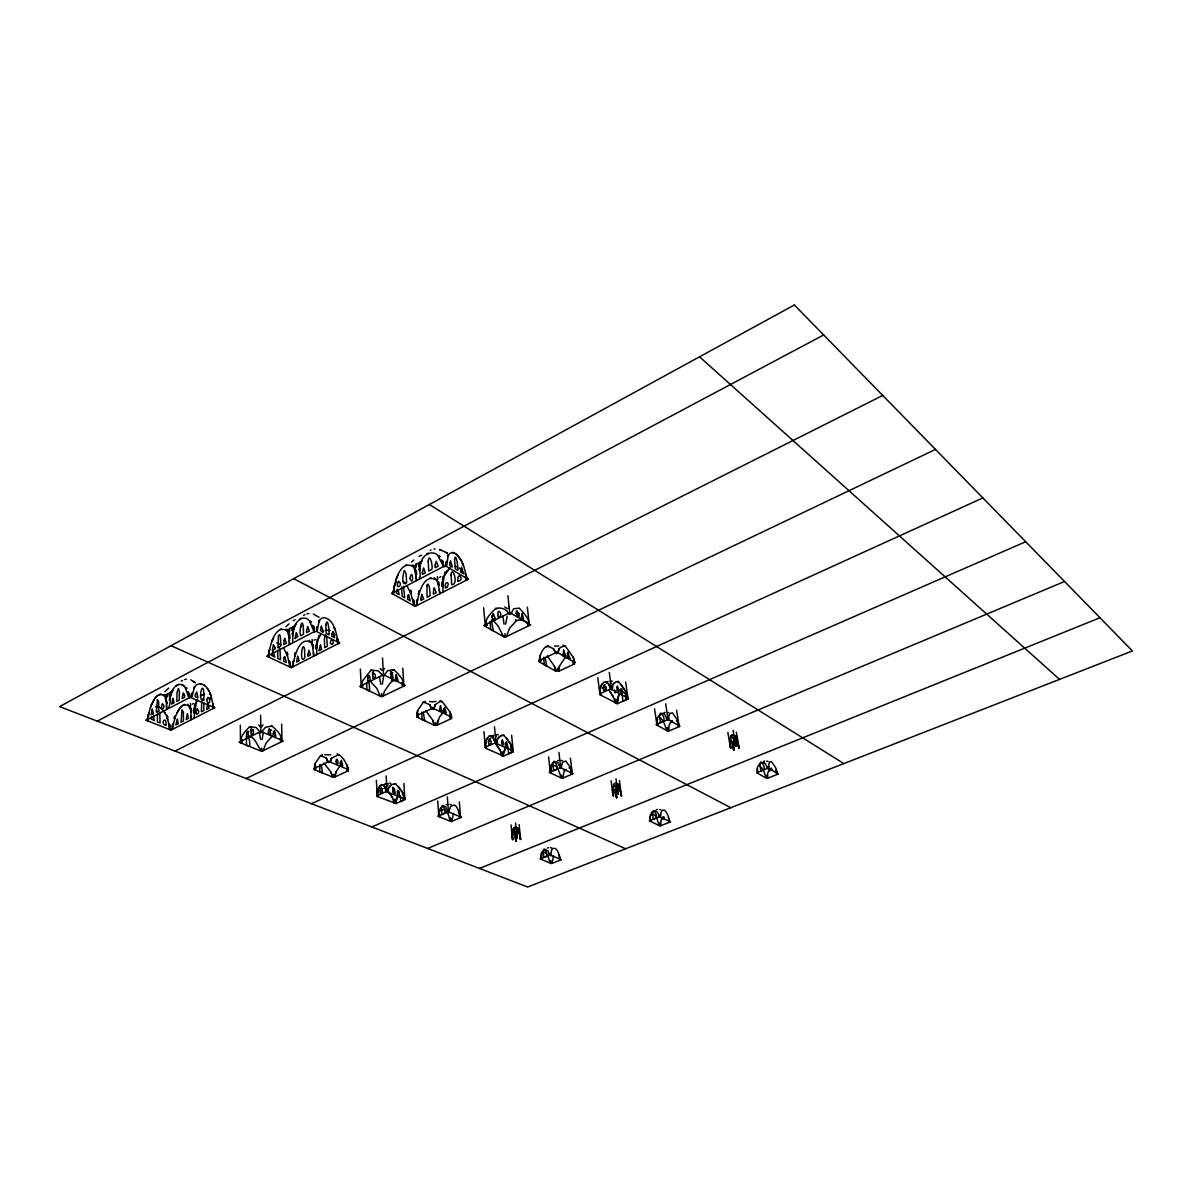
<?xml version="1.0" encoding="UTF-8"?>
<svg xmlns="http://www.w3.org/2000/svg" width="1192" height="1192" viewBox="0 0 1192 1192"><rect width="100%" height="100%" fill="white"/><g stroke="black" fill="none" stroke-linecap="round" stroke-linejoin="round"><path stroke-width="1.5" d="M151.429 719L154.185 720.609L153.425 715.856M151.429 719.372L151.727 716.958M164.347 694.474L166.493 702.952L166.522 709.612L146.124 720.236L170.992 730.115L214.724 707.735L214.038 706.707M191.316 715.856L191.301 719.715L190.735 710.149L187.77 704.234M267.708 655.168L267.023 656.315L291.31 667.654L339.541 642.935L317.072 631.76L316.744 627.29L316.55 629.495M550.957 771.418L551.017 772.684L551.032 770.092M517.596 828.082L515.972 827.01M541.526 856.75L541.034 859.313L541.958 853.8M561.387 775.083C561.387 782.637 558.973 765.905 554.697 765.696L552.388 766.277M340.435 763.059L340.435 764.832L342.715 765.771L341.389 760.392L340.778 761.539M335.891 761.643C339.839 769.138 337.127 753.508 335.906 761.479M419.778 563.935L419.808 561.849L418.452 563.503L418.586 566.155M550.868 860.594L550.525 863.202L547.322 854.902M445.972 564.233L446.002 562.028L446.627 566.558L468.188 579.267L415.233 606.356L391.81 593.497L392.481 592.32M501.802 741.603L501.847 744.121L503.888 745.075L502.413 739.725L501.817 741.498M172.199 727.15L172.736 724.349L172.348 729.429C173.734 721.741 178.621 698.452 189.751 706.618M315.85 648.567L315.91 645.304M414.086 603.167L413.669 600.247L413.788 605.551L411.359 595.002L407.053 585.734M508.865 608.546L509.073 606.922M166.552 705.709C166.716 715.632 171.663 701.254 170.113 697.782C169.636 689.721 180.245 677.935 186.071 688.738M627.469 697.022L624.832 692.701L628.095 698.944L617.382 703.682L618.618 695.457L621.464 692.06L623.252 692.075M394.448 799.266L394.597 803.155L394.314 801.203M415.233 606.356L415.278 604.851M419.167 569.761L419.241 566.498L421.536 561.089M291.31 667.654L291.34 666.224M170.992 730.115L171.037 728.744M193.864 718.404L196.71 699.585M294.826 625.666L292.547 634.829C291.623 625.636 302.515 610.602 310.635 622.328M540.542 858.732L541.049 853.561L544.193 848.928L548.007 850.775L549.363 855.215C552.775 856.303 549.333 847.467 554.697 848.361C558.541 848.585 561.402 863.395 559.406 857.212M620.719 690.511C620.451 684.059 625.219 697.052 620.913 692.671L620.719 690.704M757.293 768.587L757.516 773.161L766.903 778.495L778.331 773.981L768.14 768.095L756.652 772.684L758.231 772.878L757.903 771.731M241.976 739.413L240.501 742.78L241.842 742.109L242.155 740.172M616.905 687.933L617.069 690.496L619.02 691.583L617.382 686.041L617.009 687.173M377.79 794.736L377.491 796.539L378.177 794.602M203.862 702.848L203.802 710.521L201.359 711.788L201.776 701.522M600.723 692.746L600.634 694.563L599.844 691.598L601.081 685.519L603.942 682.048L605.745 682.077L608.635 683.85L610.587 688.976L627.782 697.99L627.022 698.318L626.679 696.217M273.311 734.346L273.385 733.348M277.691 650.31L277.855 658.535L280.537 659.772L279.882 648.88M439.58 815.194L439.058 816.654L439.207 814.091M169.16 696.068L169.249 693.55L170.679 691.956L170.441 693.967M450.472 818.397C450.367 825.4 449.205 813.287 446.657 812.259M416.917 715.736L417.647 713.039L416.649 716.913L418.094 716.228L418.183 714.202M290.192 664.629L289.85 661.798L289.805 666.954L287.749 656.732L283.607 647.882M387.594 790.385L387.519 792.069L387.266 788.91M485.829 746.386L485.606 748.233L503.546 756.101C500.759 750.617 510.623 745.968 505.229 743.167M612.465 689.259L613.016 684.402L616.309 681.601L618.499 681.526L625.726 691.688L627.782 697.99M730.338 736.537L731.828 734.779M185.341 687.888L188.932 697.931L188.515 692.269L188.649 698.065L169.264 708.182M214.724 707.735L191.614 698.005L191.554 693.625L191.212 695.8M301.263 626.873L300.652 625.919M442.858 576.779L442.292 586.479L444.929 572.071M193.506 712.399L193.685 709.21M438.418 815.998L439.088 810.471L442.47 805.479L445.629 806.522L447.581 812.065L448.699 812.527L450.591 806.462L454.092 805.002C457.862 805.554 461.215 818.248 459.59 815.879L459.814 817.027L459.635 815.73M409.959 578.522C414.25 587.939 412.536 566.245 409.973 578.388M292.278 634.099L293.798 628.303M617.382 703.682L600.112 694.787L600.41 691.285M617.426 701.462L617.784 697.558L619.87 693.58M422.4 572.249L422.445 574.35L425.41 572.786L423.547 567.973L422.385 572.637M420.821 598.757L421.879 594.376M599.844 691.598L600.232 687.635L602.347 683.612M401.615 587.045L402.121 596.328L404.714 597.728L403.477 586.24M415.561 566.051L415.695 564.025L416.053 567.481M420.85 598.369L420.88 600.44L423.771 598.935L421.789 594.54M486.306 746.222L486.083 748.025L486.262 746.237L486.321 747.92L485.159 747.369L486.589 739.323L489.286 736.03L490.925 736.09L493.488 737.893L495.082 742.929L512.992 750.885L512.277 751.198L511.994 749.157M293.157 628.393L293.292 626.336L291.891 627.961L291.906 630.553M439.252 557.007C433.396 548.678 422.504 554.265 420.91 562.877C417.096 568.152 423.86 578.388 416.559 580.593L391.81 593.497M368.313 675.745L367.583 680.9C371.859 681.75 369.863 674.657 368.358 675.626M169.92 727.239L169.651 724.527L169.458 729.504C168.683 721.533 166.85 712.473 159.981 707.452M398.486 581.413C393.956 590.785 404.624 585.391 398.486 581.368M377.491 796.539L395.982 803.527C393.464 798.268 403.075 793.604 397.592 791.116M314.584 768.438L315.448 765.771L314.256 769.6L315.597 768.974L315.746 766.992M331.883 634.144L331.868 636.275L334.505 637.616L332.955 631.507L331.897 634.025M340.405 763.521L340.703 761.733M317.012 639.731L316.193 649.148L318.994 635.232M503.65 753.94L506.108 746.341M485.293 745.209L485.755 741.364L487.796 737.505M378.132 796.256L376.925 795.764L377.655 789.923L379.637 786.213L382.528 784.917L384.793 786.72L386.104 791.667L404.58 798.744L402.866 792.859L395.64 783.77C391.125 783.517 387.847 787.569 387.951 791.861M613.388 784.783L614.923 783.04M656.941 721.354L657.656 719.238M650.236 816.773L650.206 821.258L650.608 819.872M443.111 581.234L442.917 592.186M169.353 699.525L172.05 691.36M436.972 579.029L438.984 585.719L436.615 580.146C423.279 572.026 417.647 596.06 416.857 605.521L416.977 600.112L416.53 603.107M557.32 668.34L557.588 670.545L558.78 671.2L559.48 665.985L565.41 657.358L570.417 658.416M293.053 632.282L292.576 642.98L267.023 656.315M394.001 589.802L394.224 587.507L393.435 592.633C394.239 583.171 399.961 558.75 413.445 566.811L416.515 574.544L416.485 571.713L413.758 565.187M387.475 785.796L388.19 783.323M496.96 743.167C496.617 739.115 499.403 734.749 503.873 735.226L511.115 744.806L513.409 751.75L503.546 756.101M488.69 741.498L488.705 744.225C494.069 745.164 489.003 735.166 488.765 741.156M396.146 801.441L398.62 794.081M273.355 733.661L274.518 730.622L275.829 736.194L273.311 734.495M268.453 731.277L268.394 733.125L270.897 734.153L269.332 728.878M268.423 731.59L269.154 729.161M377.119 793.663L379.637 786.213M540.706 659.012L540.706 661.098L539.484 660.413C539.827 654.915 542.643 647.256 548.26 645.632M194.832 703.861L193.775 712.965L194.803 708.048M420.523 563.816L419.495 570.506L419.957 567.869M272.104 654.214L272.491 652.486M289.298 630.315L289.537 628.318L289.596 631.76M272.134 653.887L272.074 655.674M416.649 716.913L434.35 725.287L437.032 725.213L439.461 717.018L443.484 711.892L445.823 712.16M269.005 653.499L268.558 657.03L269.034 654.155M262.195 739.442L263.283 732.26M317.117 644.053L316.536 654.736M513.126 828.768L514.676 827.069M558.929 669.666L559.48 665.985M269.168 652.754L269.466 650.534L268.513 655.54C269.645 646.973 274.95 622.924 287.302 631.03L289.745 638.659L289.909 635.857L287.749 629.391M539.663 658.863L540.229 655.123M311.648 641.758L313.272 648.299L311.365 642.786C299.118 634.651 293.932 658.356 292.785 666.894L293.053 661.649L292.561 664.54M382.304 684.253L383.586 676.698M545.921 646.735L548.841 646.571L553.535 648.85L556.56 653.663L558.154 652.918L558.825 649.014L560.687 647.271L565.172 645.9L573.173 657.284L574.917 662.514L573.337 663.259L572.86 661.128M152.263 709.195L151.056 714.813L153.455 713.531L152.293 709.136M207.065 699.54L206.946 701.626C212.534 706.96 208.079 692.224 207.095 699.436M617.873 784.366L616.264 782.995M734.898 736.164L733.199 734.734M567.347 653.827L567.884 652.188L569.538 657.954L567.422 656.762L567.273 654.9M418.094 716.228L416.813 715.617L417.662 710.492L423.369 702.118L429.865 704.725L431.355 708.793L434.082 708.718L451.693 717.241L450.233 717.927L449.846 715.856M505.676 624.131L507.196 616.13M314.256 769.6L332.404 777.005L334.997 776.916L335.876 771.999L341.24 764.132M395.64 676.385L395.565 678.904M195.399 694.623L195.265 696.709L198.006 697.841L196.71 691.986L195.354 694.966M437.226 723.723L437.837 720.132M557.588 670.545L556.023 671.26L539.127 661.828L539.857 657.939L539.32 660.651M417.036 714.127L417.662 710.492M558.318 651.726L558.825 649.014M148.24 716.824L148.583 714.678L147.48 719.536C148.896 711.952 153.872 688.231 165.077 696.366L163.423 694.623M315.597 768.974L314.286 768.438L315.209 763.476L320.618 755.49L326.429 758.187L327.651 762.18L330.303 762.09L348.362 769.63C346.708 763.685 342.968 755.862 336.904 753.88M157.567 713.367L157.329 721.875L160.086 722.948L159.758 712.086M446.106 564.025L446.583 561.268M166.94 695.711L167.282 693.759L167.074 697.171M335.22 775.471L335.876 771.999M148.315 717.405L147.704 720.862L148.255 718.076M314.524 766.992L315.209 763.476M516.821 611.839L516.702 614.446M492.385 616.175L492.311 619.602L495.202 618.216L493.22 613.552L492.445 615.817M732.365 735.077L732.231 737.654M171.007 693.908L169.562 700.255L170.113 697.782M486.902 623.446L486.753 625.472L485.129 626.262L486.142 622.88M543.567 657.418L544.312 664.719L546.726 666.06L545.057 657.313M434.082 708.718L435.035 704.845L439.461 701.85L442.068 701.418L450.084 712.19L451.693 717.241M460.782 568.584L460.678 572.011L463.211 573.531L461.453 567.213M443.945 709.285L443.901 711.982L446.121 713.039L444.646 707.467L443.975 709.106M393.271 591.709L393.807 589.28L393.285 594.301L394.537 585.644L396.474 581.711M383.511 670.277L384.316 668.429M316.729 629.257L317.355 626.545M434.32 707.541L435.035 704.845M393.762 588.49L394.418 585.749M362.86 684.342L362.621 686.339L361.146 687.054L361.727 685.072M603.659 686.696L604.269 684.878L606.311 689.14M603.763 686.309L603.584 690.496L606.326 689.289M158.76 710.507L157.821 712.25M395.67 676.266L396.146 674.925M274.89 647.331L274.98 649.118L272.342 650.534L273.46 644.649M416.753 602.303L417.558 599.054M330.303 762.09L331.45 758.261L338.93 754.596M269.019 651.473L269.735 648.82M506.034 742.482L505.855 746.043L507.881 746.997L506.421 741.662M426.84 585.779C429.269 578.701 430.55 597.237 429.984 595.777L427.079 597.237L426.959 585.346M433.694 589.429L433.277 594.063L436.197 592.588L434.29 587.865L433.709 589.37M272.387 639.91L271.985 641.385L273.504 637.854M292.77 663.78L293.634 660.621M191.45 695.532L192.195 692.88M330.601 760.928L331.45 758.261M734.257 739.547L733.661 750.096L730.517 737.774M148.151 715.572L148.911 712.995M284.292 639.955L283.696 644.574L286.363 643.188L284.888 638.48L284.173 640.357M246.729 733.199L247.415 731.381L248.666 735.896L246.267 737.058L246.848 732.812M278.451 635.813L278.004 647.539L280.671 646.183C280.642 647.569 281.208 630.419 278.466 635.753M172.393 726.42L173.317 723.365M366.644 682.435L366.913 689.795L369.654 691.092L369.282 683.955L367.851 681.645M147.823 718.433L148.568 716.094M397.502 791.116L397.249 794.304C401.302 798.327 398.381 787.837 397.517 791.056M396.027 579.684L397.1 576.481M297.613 656.345L296.57 662.067L299.207 660.696L297.687 656.196M622.194 694.295L622.894 701.209L625.964 699.868L625.338 695.308M150.46 707.437L151.518 704.487M177.429 719.342L175.88 724.87L177.131 724.215M378.147 793.142L378.639 791.801M407.917 595.747L407.664 599.352L410.242 600.798L408.573 594.57L407.947 595.687M182.033 710.179L181.005 722.218L183.404 721.011L183.404 712.026L182.078 710.074M202.104 700.389L202.685 698.959L203.46 700.3M396.996 589.31L396.549 593.258L399.171 594.674L398.053 589.593M261.629 726.837L262.97 724.81M430.252 550.346L431.027 550.034M325.416 634.77L324.388 639.031L324.671 647.643L327.368 646.243L326.638 636.051M304.556 649.104C302.261 638.346 299.073 665.896 304.854 657.82L304.496 648.776M396.712 578.001L398.262 574.335M517.119 610.975L519.101 616.487L516.747 614.804M490.135 621.628L490.672 629.391L493.309 630.851L491.7 621.792M404.326 570.461C402.97 573.978 400.825 587.269 406.666 582.59L406.055 573.739L404.744 570.834M197.187 709.344C202.387 712.131 192.806 718.806 197.44 708.763M284.173 657.358L284.799 656.464L286.259 662.469L283.592 661.202L284.039 657.656M207.617 703.861L206.589 709.27L209.032 708.033L208.183 703.906M151.101 705.902L154.334 699.615M187.368 713.784L186.131 719.581L188.545 718.374L187.531 713.919M157.389 699.823L158.7 701.79L158.611 710.864L156.197 712.101L157.493 699.585M162.484 703.861C158.551 713.933 167.297 706.275 162.38 704.114M183.181 693.014L182.063 698.587L184.522 697.32L184.462 695.413M421.759 712.131L422.072 719.461L424.605 720.653L423.279 712.145M278.213 647.852L278.973 646.66L279.464 647.748M444.02 576.302L450.144 567.586M273.43 644.723L274.95 647.673M730.86 748.01C730.472 748.442 728.982 739.055 731.411 735.941M318.115 639.284L321.393 633.429M613.239 794.155C613.642 799.042 611.138 787.808 613.686 785.915M195.875 703.459L197.604 699.928M512.664 837.931C512.888 842.655 510.936 831.569 513.499 829.826M173.004 689.557L171.231 693.133L173.317 689.736M391.348 672.705L390.812 676.728L393.226 677.89L391.602 672.288M319.784 764.698L319.814 771.85L322.406 772.908L321.363 764.653M553.58 855.752L552.075 863.336L550.808 861.801M614.312 784.262L612.852 789.268L613.478 795.913M617.411 785.781L616.487 797.85L613.239 786.824M453.541 813.242L451.783 821.362L450.382 819.679M513.901 828.306L512.381 833.193L512.798 839.719M517.119 829.677L516.017 841.388L513.067 830.705M564.382 769.794L562.743 778.138L561.313 776.379M420.91 562.877L422.311 560.463M321.289 626.336L320.499 630.613L323.166 631.924L321.348 626.232M177.325 712.667L179.038 709.776M294.096 627.439L296.197 623.923M146.124 720.236L146.839 719.134M167.67 693.833L168.683 693.297M192.314 704.129L193.327 703.608M735.226 735.822L736.269 745.79C733.438 744.836 734.987 737.923 731.173 736.433M290.103 628.318L291.235 627.722M314.137 640.119L315.254 639.553M416.47 563.92L417.707 563.28M439.595 577.315L440.817 576.675M730.07 738.712L730.502 748.159M551.479 767.052L550.495 772.893L551.017 771.373M445.882 572.458L447.432 570.178M396.251 674.761L397.964 680.215L395.565 679.053M603.465 686.488L604.925 684.461M762.984 763.372L764.117 762.15M618.231 784.604L617.963 783.829L617.903 794.17L615.951 787.301L614.014 784.753M273.087 651.413L274.786 657.075L272.059 655.287M489.197 740.098L490.717 738.101M671.379 721.115L669.01 725.332L668.801 731.024L667.401 727.835M663.035 816.788L660.934 820.543L660.726 825.728C657.075 824.283 658.118 816.624 653.425 814.285L652.397 814.434M491.804 616.19L493.458 614.103M613.016 684.402L614.476 682.614M367.851 677.265L369.505 675.238M517.85 828.574L517.596 827.814L516.941 838.021L513.573 828.812M247.221 733.259L248.89 731.277M155.735 697.633L156.971 696.188M180.424 707.825L181.631 706.409M320.633 755.683L322.615 754.745M497.809 738.355L501.519 735.404M423.249 702.401L425.395 701.373M650.787 815.701L651.517 814.926M491.64 617.039L493.22 615.385M303.573 615.355L304.869 614.61M389.069 787.107L390.931 785.23M367.792 678.039L369.431 676.385M181.214 681.109L182.495 680.379M285.976 626.664L289 623.848M164.943 691.628L168.787 688.067M413.818 560.017L411.523 562.102M280.224 739.07L280.597 740.977C283.905 736.656 275.59 729.176 271.97 726.017L265.399 727.329L260.854 732.752L256.22 727.582L249.799 726.628C246.371 730.011 238.266 738.012 241.842 742.109M402.002 683.463L402.449 685.43C406.01 681.049 397.353 673.152 393.867 669.621L387.713 670.649L383.437 676.102L378.281 670.858L371.07 670.098L362.577 680.841L361.236 685.668L362.621 686.339M527.251 622.835L527.803 624.846C531.617 620.406 522.558 612.062 519.265 608.084L513.573 608.799L511.234 613.448L509.58 614.252L508.269 613.493C506.675 608.456 500.312 607.339 495.768 608.397C491.774 612.181 483.237 620.272 486.753 625.472M771.06 767.916L767.678 772.863L767.618 778.212L766.322 775.262M397.711 680.736L392.794 680.736L390.365 682.837L384.42 691.315L383.109 696.098L380.293 696.158L376.851 688.44L370.25 681.228L371.636 680.572M527.803 624.846L529.084 625.591C527.415 620.615 521.172 619.423 516.598 620.466L509.476 628.378L506.421 636.558L505.125 635.828L503.516 636.602L497.869 625.606L493.384 620.808L491.283 620.481M175.656 686.07L178.532 684.312M322.719 631.969L323.896 630.985M158.029 695.145L160.86 693.893M182.704 705.381L184.447 704.353M440.384 810.873L443.886 809.413L445.346 810.709M441.383 711.207L443.528 710.208M563.235 656.643L565.559 655.555M606.117 682.703L607.98 681.437M250.573 729.385L251.691 728.655M372.336 672.541L373.513 671.767M493.667 735.196L491.596 736.552L489.286 736.03M299.967 619.006L300.95 618.395M251.646 736.06L248.025 736.582M385.701 783.8L383.452 785.23L381.038 784.813M271.97 726.017L271.12 726.509M494.889 620.078L493.384 620.808M393.867 669.621L392.466 670.336M395.64 783.77L394.582 784.142M503.873 735.226L502.726 735.628M618.499 681.526L617.247 681.973M604.076 687.099L602.228 688.127L606.281 687.024M418.988 556.336L421.7 555.159M295.035 619.736L293.202 620.734M488.213 741.573L490.255 740.47M542.777 853.01L544.863 852.295L546.145 853.487M152.263 714.172L153.187 713.68M763.551 761.36L764.564 761.092M97.342 721.16L823.657 334.967M320.425 645.006L318.949 650.772L321.631 649.372L320.484 645.066M446.925 587.284C450.978 581.487 443.573 580.4 445.45 588.043L446.806 587.343M177.101 724.229L178.279 723.618L177.325 719.208M292.576 642.98L314.003 631.805C320.916 632.147 315.358 619.02 323.717 617.65C334.341 618.842 336.368 633.637 338.066 642.205L337.425 638.197M419.882 578.865L443.469 566.587C450.65 567.481 443.841 552.328 453.258 552.522C462.675 556.709 464.657 569.344 466.772 578.433L465.968 574.291M656.375 809.77L657.492 809.457M212.712 703.206L213.204 707.08C212.072 698.84 209.777 684.119 199.243 683.91C190.944 684.834 195.235 698.125 188.932 697.931L188.768 695.666M331.793 644.187L333.149 643.486C333.626 634.427 327.562 644.544 331.912 644.112M207.691 708.733L206.857 709.136M174.986 751.094L882.736 395.431M547.411 848.034L548.633 847.676M606.341 682.539L607.548 681.928M385.597 784.127L384.375 784.723L385.418 784.574M493.399 735.598L492.192 736.209L493.22 736.06M270.986 735.509L272.298 736.045L266.04 743.152L263.06 750.751L261.659 750.17C258.53 749.932 256.191 738.25 250.38 736.671M246.118 778.51L935.497 449.414M416.813 715.617L431.355 708.793M539.484 660.413L555.338 652.963M539.127 661.828L540.706 661.098M314.286 768.438L327.651 762.18M437.032 725.213L451.47 718.523L449.965 714.5L451.068 717.301M558.78 671.2L574.514 663.929L573.427 661.322L574.008 662.692M346.723 768.229L347.021 770.241L348.362 769.63M334.997 776.916L348.302 770.777L347.572 768.244L347.96 769.57M311.499 803.706L982.878 497.913M372.202 674.359L373.364 673.838M252.957 729.757L250.648 730.8M599.77 693.818L610.587 688.976M600.112 694.787L600.887 694.444M376.925 795.764L386.104 791.667M485.159 747.369L495.082 742.929M403.701 797.061L404.58 798.744M395.982 803.527L405.101 799.519L402.777 793.47M371.829 826.95L1025.686 541.734M447.745 811.99L437.941 816.207L451.142 821.631L461.393 817.265L448.237 811.782M656.568 724.349L667.431 719.685M657.552 723.589L657.76 724.84L656.002 724.587M657.76 724.84L656.747 724.274L656.986 718.523L660.666 713.114L664.51 714.053L667.237 719.774L669.01 720.028C668.563 717.286 668.533 712.578 672.467 712.92L677.399 720.028L678.993 725.719L678.248 726.032L677.726 723.44M551.196 772.61L550.123 772.103L560.538 767.633L573.099 773.742L562.043 778.436L549.438 772.386L551.091 765.085L554.012 761.33L557.513 762.314L560.896 768.453L562.49 762.314L565.708 760.973L570.64 767.722L571.355 773.534L570.953 771.001M667.803 730.472L667.058 730.785L663.274 721.235L660.591 718.031L659.429 718.061M427.645 848.466L1064.545 581.487M617.516 793.976L618.335 793.991M735.315 745.82L736.149 745.834M516.538 837.857L517.343 837.857M516.941 838.021L516.777 836.248M620.987 795.675C622.865 795.72 620.004 795.928 620.838 793.872M621.419 795.496L618.663 784.589M733.423 749.842L734.257 749.857M738.668 747.771C740.366 747.652 737.729 748.129 738.355 745.894M739.07 747.533L735.926 736.284M520.248 839.332L520.055 837.618M520.666 839.168L518.103 828.619M557.573 760.66L558.929 760.392M446.3 804.674L447.76 804.362M479.452 868.432L1099.963 617.754M757.188 772.461L758.231 772.878M757.367 772.386L757.456 767.007L760.883 762.001L765.532 763.774L767.424 768.378C771.135 770.077 766.322 760.883 771.522 761.658L775.918 768.169L777.482 773.489L776.767 773.772L776.216 771.343M663.944 712.607L665.181 712.399M770.762 768.944L771.03 770.419L770.27 769.6M650.862 821.005L649.968 820.573L650.176 815.343L652.337 811.573L654.721 810.62L657.641 812.378L659.25 816.878L670.634 821.824L660.07 825.981L649.297 820.826L659.921 816.624C661.977 817.176 659.236 809.383 663.944 810.098C667.58 810.545 670.902 825.579 668.638 819.277M662.946 818.233L662.469 818.859L662.916 818.025M766.769 777.735C764.579 775.575 763.953 768.81 760.123 766.218M405.474 565.351L406.547 564.874M561.149 760.422L562.46 760.63M280.269 629.331L281.252 628.914M449.95 804.377L451.142 804.6M766.665 761.137L768.065 761.33M550.63 847.691L551.807 847.929M659.534 809.487L660.8 809.696M306.94 613.88L308.922 613.433M184.671 679.559L186.459 679.172M203.102 694.772L201.329 695.577L204.16 694.698M429.731 578.18L431.042 577.882M433.977 549.125L435.11 548.886M340.286 762.686L341.195 762.552M156.957 706.618L155.66 706.782L159.043 706.871M325.863 630.091L330.05 630.553M435.944 701.477L432.622 701.745M504.738 606.981L507.241 608.561M558.72 645.99L554.563 646.124M452.111 552.537L456.014 553.788M330.75 754.834L324.775 754.715M439.937 700.673L441.904 701.641M429.656 701.611L432.249 701.76M562.952 645.11L564.829 646.213M380.099 668.518L381.917 670.306M200.524 683.761L201.642 683.85M389.635 782.98L390.916 783.517M276.872 642.816L280.925 644.753M497.347 734.525L498.256 734.853M621.464 692.06L620.466 691.554M611.392 680.945L612.241 681.317M455.195 566.483L457.013 566.915M258.873 724.915L260.094 726.882M251.14 727.209L249.799 726.628M668.921 712.637L668.042 712.578M496.215 734.719L495.902 737.088M515.704 613.09L519.012 615.027M392.794 680.736L391.527 680.14M392.615 674.404L390.157 673.48M271.597 730.219L269.288 729.31M605.745 682.077L608.635 683.85L609.976 687.054M439.669 549.557L446.881 552.82M438.582 815.924L439.699 816.386M540.706 858.672L541.66 859.059M403.924 799.027L405.101 799.519M559.763 859.536L560.702 859.924L558.586 854.694M280.597 740.977L281.983 741.558L280.478 738.295M347.021 770.241L348.302 770.777M459.665 817.086L460.753 817.548L458.384 811.782M516.523 841.179L516.047 840.33M171.037 645.706L625.651 848.764M445.748 552.388L447.462 553.148M516.598 620.466L515.391 619.78M512.277 751.198L513.409 751.75M450.233 717.927L451.47 718.523M571.355 773.534C573.65 774.8 570.894 768.021 569.016 767.827M669.085 821.661L669.964 822.093L668.354 817.608M617.039 797.627L616.532 796.748M402.449 685.43L403.79 686.085L401.987 682.793M617.828 794.125L617.679 792.337M382.528 784.917L384.793 786.72L385.716 789.804M439.192 555.964L440.235 556.515M462.556 569.746L460.455 568.629M293.694 578.656L730.785 807.714M734.808 738.563L737.297 741.737L738.951 747.935M313.302 614.074L319.054 617.262M371.934 670.589L371.07 670.098M563.235 654.363L565.366 655.555L563.697 649.789L563.22 654.199M627.022 698.318L628.095 698.944M667.997 719.447L679.976 726.286L668.056 731.337L657.015 725.153L656.926 722.501M678.248 726.032L679.231 726.598L677.905 722.799M558.154 652.918L574.917 662.514M573.337 663.259L574.514 663.929M521.336 617.814L523.631 619.125L522.111 613.493M402.315 793.604L402.941 794.513M776.767 773.772L777.616 774.264L776.707 771.76M390.335 671.424L392.764 672.839M516.136 611.064L519.295 613.746M617.873 786.66L620.034 789.789L621.375 795.854M310.68 621.285L311.589 621.851M190.69 679.768L195.115 682.584M429.358 504.499L843.861 763.58M194.177 681.973L195.324 682.718L193.283 681.407M496.587 608.948L495.768 608.397M333.015 632.356L333.954 632.982M182.212 684.893L183.926 686.026M517.581 830.511L519.488 833.61L520.546 839.541M186.19 687.71L186.965 688.291M210.105 697.886L210.85 698.452M203.519 684.655L204.637 685.534M459.278 567.958L462.153 570.566M699.54 356.81L1059.554 679.38M273.311 731.635L275.024 733.169M676.445 720.892L677.399 721.756M403.268 581.383L405.623 583.797M161.114 708.316L162.365 709.523M434.112 577.673L436.615 580.146M323.956 763.029L330.959 772.148L332.404 777.005M492.356 736.731L494.606 741.037M334.49 634.293L333.73 633.488L335.041 635.485M425.708 710.596L432.785 720.251L434.35 725.287M309.13 640.357L311.365 642.786M402.762 793.47L404.684 797.672M457.087 554.831L461.542 561.194M547.247 655.853L554.31 666.06L556.023 671.26M209.941 698.348L210.567 699.153M467.353 578.18L468.188 579.267M461.274 569.791L464.12 574.023M398.307 786.243L402.866 792.859M178.398 688.559L179.381 691.583L179.262 700.047L176.818 701.343L177.072 692.12L178.502 688.693M438.283 556.172L443.469 566.587L442.515 560.598L443.797 566.409L443.215 564.129M173.123 698.363L174.032 702.773L171.603 704.07L173.227 698.512M412.104 564.993L413.445 566.811M506.511 737.848L511.115 744.806M338.781 641.892L339.541 642.935M621.092 684.342L625.726 691.688M617.948 688.335L619.155 690.168M163.781 711.222L165.464 713.784M392.6 787.569L393.777 793.738M207.319 688.529L209.017 691.137M309.801 621.479L314.003 631.805L313.481 625.889L314.315 631.641L313.958 629.376M392.466 797.478L387.922 790.877L392.466 797.478L394.165 803.333M499.85 749.813L495.276 742.884L499.85 749.813L501.698 755.862M441.547 559.897L442.947 562.296M183.777 693.267L184.507 695.741M613.493 697.126L608.874 689.825L613.493 697.126L615.534 703.399M210.537 694.444L209.732 693.044L210.88 695.681M334.907 629.108L334.088 627.618L335.325 630.374M286.289 629.167L287.302 631.03M463.077 564.904L462.243 563.339L463.584 566.2M775.709 769.674L776.23 770.673M312.617 625.204L313.824 627.558M553.535 648.85L554.861 651.726M440.518 705.888L439.505 709.851L441.74 710.924L440.414 705.664M522.23 613.746L521.321 617.65M165.643 694.742L166.925 703.876L166.031 699.928M337.098 640.909L338.319 643.576L336.904 639.091L338.007 643.725L337.083 640.313M187.725 691.583L188.768 693.893M429.865 704.725L430.968 707.556M394.582 789.894L393.896 788.255L393.047 791.637M735.3 736.388L735.047 735.851M510.787 746.326L511.442 752.584L508.626 753.821L508.045 747.92M554.31 666.06L555.576 669.725M326.429 758.187L327.338 760.973M573.173 657.284L574.44 660.979M394.463 789.536L395.208 793.44L393.062 792.114M465.312 576.66L466.504 580.117L465.446 577.226L466.847 579.953L466.161 577.658M432.785 720.251L433.933 723.797M450.084 712.19L451.261 715.766M166.791 716.809L167.729 719.655M767.842 766.486L768.453 768.81L768.274 767.588M776.588 772.58L776.946 773.712L776.648 772.431M330.959 772.148L332.032 775.575M346.902 764.757L347.975 768.184M512.888 749.857L510.653 745.611L512.992 750.885M667.878 717.808L668.444 720.266L668.295 718.985M678.084 724.766L678.427 725.958L678.144 724.602M438.179 583.767L439.803 593.78L439.446 589.727M730.979 747.965L730.577 746.132M659.832 814.985L660.323 817.25L660.189 816.073M412.968 599.308L413.848 602.422M415.01 570.461L416.559 580.593L416.217 576.496M611.287 686.249L611.943 689.497L611.839 687.769M190.735 710.149L191.227 712.041L189.96 705.664M560.642 765.979L561.074 768.378L560.985 767.127M289.194 660.904L289.954 663.914M571.251 772.297L571.534 773.459L571.296 772.148M610.244 680.766L610.766 683.195M259.23 732.38L260.675 739.487M550.093 853.323L550.466 855.543L550.406 854.381M559.674 858.404L559.927 859.477L559.718 858.27M312.632 646.362L313.69 656.181L313.541 652.218M169.041 723.648L169.681 726.569M766.322 776.528L766.59 777.81L766.531 776.573M288.553 634.636L289.537 644.574L289.388 640.566M733.885 749.649L733.557 747.861M466.176 575.557L466.772 578.433M437.375 576.57L437.866 578.91M212.638 705.098L213.323 708.435L212.563 705.709L213.606 708.301L213.189 706.111M496.036 740.172L496.483 743.376L496.468 741.677M448.535 810.098L448.848 812.452L448.818 811.216M615.638 701.105L616.04 703.176L615.713 699.034M379.414 676.788L380.74 684.297M667.371 729.191L667.624 730.547L667.595 729.236M438.656 581.785L439.178 584.721M659.459 824.119L659.683 825.356L659.489 822.897M312.051 639.389L312.453 641.668M736.373 732.246L739.07 747.712M733.11 730.309L735.792 745.805M732.305 741.29L733.78 749.872M727.835 732.499L730.502 747.98M615.981 701.224L616.294 703.071M501.832 753.657L502.175 755.654L501.936 751.66M659.653 824.164L659.846 825.296M337.619 639.419L338.066 642.205M768.08 767.678L768.274 768.885M509.342 612.405L509.58 614.252M676.639 710.253L679.112 726.152M665.687 703.876L668.116 719.894M667.401 727.373L667.937 730.905M654.527 708.733L656.881 724.706M190.377 703.399L190.705 705.604M502.89 616.204L504.067 624.146M735.568 745.238L735.688 746.028M625.651 681.973L627.946 698.467M615.966 699.898L616.458 703.548M609.291 672.467L611.526 689.125M502.175 753.776L502.413 755.564M668.086 719.059L668.25 720.341M619.453 780.551L621.449 795.645M615.996 778.823L617.977 793.961M561.536 776.424L561.7 777.631M615.474 789.268L616.562 797.657M597.788 677.697L599.948 694.31M611.123 780.849L613.09 795.973M313.123 644.455L313.481 647.331M660.01 816.148L660.144 817.325M551.002 861.831L551.136 862.948M458.056 581.383C456.625 569.418 465.565 580.713 458.011 581.011M212.876 704.368L213.204 707.08M570.402 758.097L572.235 773.638M558.944 752.39L560.717 768.05M614.67 690.004L615.012 693.029M548.603 756.89L550.317 772.491M527.356 607.16L529.263 624.832M556.351 651.666L556.56 653.663M394.627 801.307L394.805 803.05M507.941 595.627L509.744 613.463M611.526 687.903L611.69 689.617M511.621 735.24L513.201 751.318M519.161 824.611L520.606 839.347M515.57 823.061L517 837.842M515.182 832.001L516.076 841.209M560.776 767.201L560.896 768.453M511.055 824.938L512.456 839.704M505.125 635.828L504.961 633.637M483.624 607.741L485.278 625.502M494.516 726.807L496.021 743.048M450.591 819.723L450.695 820.916M435.587 722.471L435.795 724.617M550.212 854.455L550.317 855.618M483.937 731.605L485.382 747.801M393.017 787.241L393.122 788.374M615.34 784.902L615.415 785.766M383.303 674.285L383.437 676.102M459.322 801.963L460.529 817.176M450.665 817.891L450.919 821.273M191.242 708.301L191.45 711.102M447.313 796.822L448.46 812.154M437.717 800.994L438.82 816.297M515.168 828.812L515.212 829.662M402.792 668.161L403.865 685.4M333.596 774.308L333.73 776.394M403.894 783.427L404.848 799.132M403.12 797.403L403.283 800.294L400.676 801.426L400.348 795.675M448.624 811.305L448.699 812.527M382.528 657.984L383.496 675.402M386.163 775.903L387.027 791.771M381.753 695.457L381.663 693.327M432.532 707.452L432.622 709.404M376.389 780.343L377.208 796.152M496.155 741.811L496.245 743.48M360.356 669.04L361.191 686.368M441.815 582.545L441.889 585.898M281.625 724.11L281.968 740.947M190.035 696.59L190.049 697.35M261.629 748.114L261.659 750.17M260.601 715.111L260.854 732.752M260.839 730.949L260.854 731.843M387.296 790.519L387.296 792.159M328.947 760.809L328.962 762.716M240.352 725.228L240.456 742.154M174.345 717.39L174.345 718.806L175.015 715.945L174.345 717.39M303.29 626.247L303.498 634.218L300.786 635.664C298.73 633.906 301.665 615.951 303.29 626.247M297.717 636.498L295.02 638.674L296.242 632.505L297.717 636.498M203.892 693.297L203.847 700.315L201.12 699.183C199.258 694.072 202.983 681.019 203.892 693.297M253.434 733.05C247.996 738.593 253.36 723.112 253.434 733.05M659.534 716.005L660.487 722.62L663.482 721.354C665.479 718.761 661.396 710.343 659.548 715.885M287.555 653.663L287.54 655.138L287.034 652.054L287.555 653.663M306.553 631.134L306.582 632.594L309.309 631.209L307.76 626.456L306.553 631.134M307.834 654.81L307.864 656.241L310.531 654.9L308.996 650.236L307.834 654.81M652.441 813.153L653.261 819.217L655.928 818.174C657.76 815.805 653.976 808.012 652.441 813.153M325.908 624.802L326.191 633.459L328.858 634.77C329.99 634.636 327.636 614.908 325.908 624.802M497.913 614.595L498.018 616.815C504.708 616.726 497.302 606.326 497.913 614.595M167.61 716.705L167.565 718.106L167.089 715.185L167.61 716.705M246.416 738.355L246.461 745.209L249.307 746.341C250.365 745.775 249.769 734.57 246.431 738.235M454.554 559.257L455.24 568.822L457.788 570.298C458.592 571.162 456.134 550.734 454.554 559.257M552.894 764.117L553.58 770.568L556.366 769.391C558.422 766.769 554.578 758.619 552.894 764.117M165.971 724.632L165.941 725.317C159.341 724.125 166.567 714.47 165.971 724.632M449.697 563.414L449.771 565.589L452.334 567.079L450.621 560.776L449.697 563.414M543.194 851.446L543.79 857.406L546.264 856.422C548.186 854.277 544.759 846.424 543.194 851.446M435.11 565.38L435.169 567.69L438.164 566.14L436.197 561.343L435.11 565.38M451.083 575.021L451.723 584.631C459.233 585.197 452.081 564.159 451.083 575.021M380.233 790.817L380.248 792.784L382.572 791.756L381.142 787.495L380.233 790.817M428.196 561.328L428.792 571.043L431.757 569.463C433.307 567.303 429.597 551.196 428.196 561.328M372.768 676.192L372.768 678.352C378.803 677.95 372.44 668.563 372.768 676.192M441.353 808.191L441.785 814.508L444.363 813.421C446.166 811.26 443.305 802.857 441.383 808.057M759.855 764.579L760.943 770.926L763.819 769.794C765.592 767.439 761.584 759.393 759.855 764.579M448.013 555.025L447.656 556.709L448.013 555.025M419.092 591.068L418.437 594.152L419.092 591.068M295.258 652.903L294.603 655.883L295.258 652.903M319.277 620.287L318.741 622L319.277 620.287M194.534 686.667L193.834 688.395L194.534 686.667M428.196 553.341L427.123 554.012L428.196 553.341M794.364 304.988L59.6 706.618L527.654 887.012L1132.4 650.951L794.364 304.988M382.736 788.731L380.516 789.909L382.736 788.731M260.795 731.471L239.056 742.199L261.719 751.392L283.338 740.903L260.795 731.471M383.556 674.687L359.76 686.398L381.634 696.798L405.28 685.37L383.556 674.687M509.908 612.673L483.803 625.517L504.812 637.333L530.723 624.802L509.908 612.673M672.303 721.086L671.811 722.009L672.303 721.086M565.202 769.868L564.74 770.762L565.202 769.868M566.304 769.406L565.827 770.285L566.304 769.406M549.989 854.962L540.08 858.911L551.464 863.589L561.328 859.685L549.989 854.962M769.779 770.241L769.317 771.09L769.779 770.241M772.058 769.332L771.596 770.196L772.058 769.332M663.899 817.205L663.527 818.442L663.899 817.205M440.608 549.989L439.625 549.557L440.697 550.034M411.106 591.828L410.599 590.115L411.121 593.333L411.106 591.828M669.248 821.586L668.935 820.498L669.248 821.586"/></g></svg>
